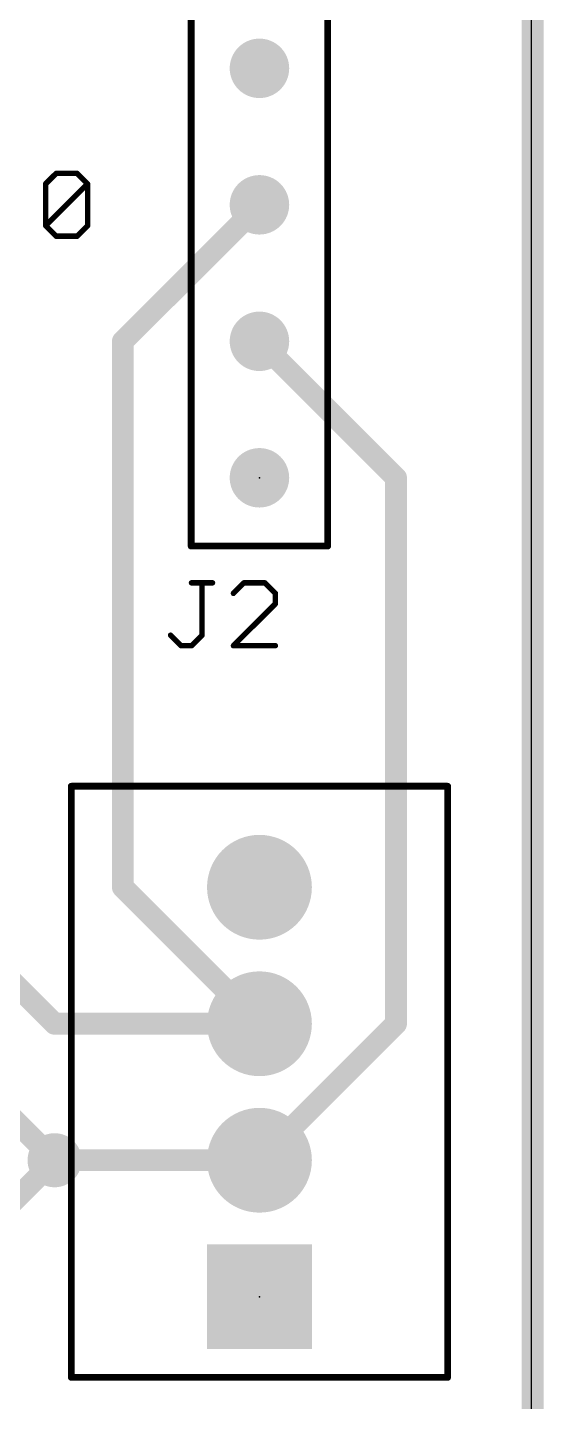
# Model space of a CAD drawing. Extents: x -0.01 to 2.71, y -0.01 to 2.3.
# Drawn here: x 2.33 to 2.708, y 0.523 to 1.53 of the extents above; entities that cross this region are included whole.
import ezdxf

# ---------------------------------------------------------------- set-up
doc = ezdxf.new("R2010")
doc.units = 0
for name, color, linetype in [('1', 22, 'CONTINUOUS'), ('16', 175, 'CONTINUOUS'), ('17', 82, 'CONTINUOUS'), ('18', 82, 'CONTINUOUS'), ('20', 7, 'CONTINUOUS'), ('21', 253, 'CONTINUOUS'), ('23', 7, 'CONTINUOUS'), ('25', 253, 'CONTINUOUS')]:
    doc.layers.add(name, color=color, linetype=linetype)

# ---------------------------------------------------------------- blocks, each defined once
blk = doc.blocks.new('ROUNDP')
at = {"const_width": 0.5}
blk.add_lwpolyline([(0, -0.25, 1), (0, 0.25, 1), (0, -0.25)], format="xyb", dxfattribs=at)
blk = doc.blocks.new('SQUAREP')
blk.add_solid([(-0.5, -0.5), (0.5, -0.5), (-0.5, 0.5), (0.5, 0.5)])
blk = doc.blocks.new('ROUNDV')
at = {"const_width": 0.5}
blk.add_lwpolyline([(0, -0.25, 1), (0, 0.25, 1), (0, -0.25)], format="xyb", dxfattribs=at)

msp = doc.modelspace()

# ---------------------------------------------------------------- linework, layer by layer
at = {"layer": '1', "const_width": 0.016}
for points in [[(2.7, 0.5), (2.7, 2.25)], [(2.5, 1.4), (2.4, 1.3)], [(2.4, 1.3), (2.4, 0.9)], [(2.5, 1.3), (2.6, 1.2)], [(2.6, 1.2), (2.6, 0.8)], [(2.4, 0.9), (2.5, 0.8)], [(2.35, 0.8), (2.3, 0.85)], [(2.35, 0.7), (2.25, 0.8)], [(2.5, 0.8), (2.35, 0.8)], [(2.6, 0.8), (2.5, 0.7)], [(2.5, 0.7), (2.35, 0.7)]]:
    msp.add_lwpolyline(points, dxfattribs=at)
at = {"layer": '1', "const_width": 0.008}
for points in [[(2.502828, 1.397172, 1), (2.497172, 1.402828)], [(2.404, 1.3, 1), (2.396, 1.3)], [(2.397172, 1.302828, 1), (2.402828, 1.297172)], [(2.502828, 1.302828, 1), (2.497172, 1.297172)], [(2.604, 1.2, 1), (2.596, 1.2)], [(2.597172, 1.197172, 1), (2.602828, 1.202828)], [(2.402828, 0.902828, 1), (2.397172, 0.897172)], [(2.396, 0.9, 1), (2.404, 0.9)], [(2.35, 0.804, 1), (2.35, 0.796)], [(2.347172, 0.797172, 1), (2.352828, 0.802828)], [(2.497172, 0.797172, 1), (2.502828, 0.802828)], [(2.5, 0.796, 1), (2.5, 0.804)], [(2.602828, 0.797172, 1), (2.597172, 0.802828)], [(2.596, 0.8, 1), (2.604, 0.8)], [(2.35, 0.704, 1), (2.35, 0.696)], [(2.347172, 0.697172, 1), (2.352828, 0.702828)], [(2.497172, 0.702828, 1), (2.502828, 0.697172)], [(2.5, 0.696, 1), (2.5, 0.704)]]:
    msp.add_lwpolyline(points, format="xyb", dxfattribs=at)
at = {"layer": '16', "const_width": 0.016}
for points in [[(2.7, 2.25), (2.7, 0)], [(2.25, 0.6), (2.35, 0.7)]]:
    msp.add_lwpolyline(points, dxfattribs=at)
at = {"layer": '16', "const_width": 0.008}
msp.add_lwpolyline([(2.352828, 0.697172, 1), (2.347172, 0.702828)], format="xyb", dxfattribs=at)
at = {"layer": '20'}
msp.add_line((2.699213, 0), (2.699213, 2.299508), dxfattribs=at)
at = {"layer": '21', "const_width": 0.005}
for points in [[(2.45, 1.15), (2.45, 1.55)], [(2.55, 1.55), (2.55, 1.15)], [(2.55, 1.15), (2.45, 1.15)], [(2.362205, 0.540945), (2.362205, 0.974016)], [(2.362205, 0.974016), (2.637795, 0.974016)], [(2.637795, 0.974016), (2.637795, 0.540945)], [(2.637795, 0.540945), (2.362205, 0.540945)]]:
    msp.add_lwpolyline(points, dxfattribs=at)
at = {"layer": '21', "const_width": 0.0025}
for points in [[(2.45, 1.15125, 1), (2.45, 1.14875)], [(2.44875, 1.15, 1), (2.45125, 1.15)], [(2.54875, 1.15, 1), (2.55125, 1.15)], [(2.55, 1.14875, 1), (2.55, 1.15125)], [(2.363455, 0.974016, 1), (2.360955, 0.974016)], [(2.362205, 0.975266, 1), (2.362205, 0.972766)], [(2.639045, 0.974016, 1), (2.636545, 0.974016)], [(2.637795, 0.972766, 1), (2.637795, 0.975266)], [(2.362205, 0.542195, 1), (2.362205, 0.539695)], [(2.360955, 0.540945, 1), (2.363455, 0.540945)], [(2.636545, 0.540945, 1), (2.639045, 0.540945)], [(2.637795, 0.539695, 1), (2.637795, 0.542195)]]:
    msp.add_lwpolyline(points, format="xyb", dxfattribs=at)
at = {"layer": '23'}
for p in [(2.5, 1.2), (2.5, 0.6)]:
    msp.add_point(p, dxfattribs=at)
at = {"layer": '25', "const_width": 0.004}
for points in [[(2.343461, 1.415366), (2.351134, 1.423039)], [(2.351134, 1.423039), (2.36648, 1.423039)], [(2.36648, 1.423039), (2.374153, 1.415366)], [(2.343461, 1.384673), (2.343461, 1.415366)], [(2.343461, 1.384673), (2.374153, 1.415366)], [(2.374153, 1.415366), (2.374153, 1.384673)], [(2.351134, 1.377), (2.343461, 1.384673)], [(2.374153, 1.384673), (2.36648, 1.377)], [(2.36648, 1.377), (2.351134, 1.377)], [(2.450268, 1.123039), (2.465614, 1.123039)], [(2.457941, 1.084673), (2.457941, 1.123039)], [(2.488634, 1.123039), (2.480961, 1.115366)], [(2.50398, 1.123039), (2.488634, 1.123039)], [(2.511653, 1.115366), (2.50398, 1.123039)], [(2.480961, 1.077), (2.511653, 1.107693)], [(2.511653, 1.107693), (2.511653, 1.115366)], [(2.434921, 1.084673), (2.442594, 1.077)], [(2.442594, 1.077), (2.450268, 1.077)], [(2.450268, 1.077), (2.457941, 1.084673)], [(2.511653, 1.077), (2.480961, 1.077)]]:
    msp.add_lwpolyline(points, dxfattribs=at)
at = {"layer": '25', "const_width": 0.002}
for points in [[(2.351134, 1.424039, 1), (2.351134, 1.422039)], [(2.351841, 1.422332, 1), (2.350426, 1.423746)], [(2.367187, 1.423746, 1), (2.365773, 1.422332)], [(2.36648, 1.422039, 1), (2.36648, 1.424039)], [(2.342753, 1.416073, 1), (2.344168, 1.414659)], [(2.344461, 1.415366, 1), (2.342461, 1.415366)], [(2.375153, 1.415366, 1), (2.373153, 1.415366)], [(2.37486, 1.414659, 1), (2.373446, 1.416073)], [(2.373446, 1.414659, 1), (2.37486, 1.416073)], [(2.344168, 1.38538, 1), (2.342753, 1.383966)], [(2.342753, 1.38538, 1), (2.344168, 1.383966)], [(2.342461, 1.384673, 1), (2.344461, 1.384673)], [(2.373153, 1.384673, 1), (2.375153, 1.384673)], [(2.37486, 1.383966, 1), (2.373446, 1.38538)], [(2.351134, 1.378, 1), (2.351134, 1.376)], [(2.350427, 1.376293, 1), (2.351841, 1.377707)], [(2.365773, 1.377707, 1), (2.367187, 1.376293)], [(2.36648, 1.376, 1), (2.36648, 1.378)], [(2.450268, 1.124039, 1), (2.450268, 1.122039)], [(2.458941, 1.123039, 1), (2.456941, 1.123039)], [(2.465614, 1.122039, 1), (2.465614, 1.124039)], [(2.488634, 1.124039, 1), (2.488634, 1.122039)], [(2.489341, 1.122332, 1), (2.487927, 1.123746)], [(2.504687, 1.123746, 1), (2.503273, 1.122332)], [(2.50398, 1.122039, 1), (2.50398, 1.124039)], [(2.480254, 1.116073, 1), (2.481668, 1.114659)], [(2.512653, 1.115366, 1), (2.510653, 1.115366)], [(2.510653, 1.107693, 1), (2.512653, 1.107693)], [(2.510946, 1.114659, 1), (2.512361, 1.116073)], [(2.512361, 1.106986, 1), (2.510946, 1.1084)], [(2.435628, 1.08538, 1), (2.434214, 1.083966)], [(2.442594, 1.078, 1), (2.442594, 1.076)], [(2.441887, 1.076293, 1), (2.443302, 1.077707)], [(2.449561, 1.077707, 1), (2.450975, 1.076293)], [(2.450268, 1.076, 1), (2.450268, 1.078)], [(2.456941, 1.084673, 1), (2.458941, 1.084673)], [(2.458648, 1.083966, 1), (2.457234, 1.08538)], [(2.480961, 1.078, 1), (2.480961, 1.076)], [(2.480254, 1.077707, 1), (2.481668, 1.076293)], [(2.511653, 1.076, 1), (2.511653, 1.078)]]:
    msp.add_lwpolyline(points, format="xyb", dxfattribs=at)

# ---------------------------------------------------------------- block references
at = {"layer": '17', "rotation": 180}
for name, p, xscale, yscale in [('ROUNDP', (2.5, 1.5), 0.043559, 0.043559), ('ROUNDP', (2.5, 1.5), 0.043559, 0.043559), ('ROUNDP', (2.5, 1.4), 0.043559, 0.043559), ('ROUNDP', (2.5, 1.4), 0.043559, 0.043559), ('ROUNDP', (2.5, 1.3), 0.043559, 0.043559), ('ROUNDP', (2.5, 1.3), 0.043559, 0.043559), ('ROUNDP', (2.5, 1.2), 0.043559, 0.043559), ('ROUNDP', (2.5, 1.2), 0.043559, 0.043559), ('ROUNDP', (2.5, 0.9), 0.076772, 0.076772), ('ROUNDP', (2.5, 0.9), 0.076772, 0.076772), ('ROUNDP', (2.5, 0.8), 0.076772, 0.076772), ('ROUNDP', (2.5, 0.8), 0.076772, 0.076772), ('ROUNDP', (2.5, 0.7), 0.076772, 0.076772), ('ROUNDP', (2.5, 0.7), 0.076772, 0.076772), ('SQUAREP', (2.5, 0.6), 0.076772, 0.076772), ('SQUAREP', (2.5, 0.6), 0.076772, 0.076772)]:
    msp.add_blockref(name, p, dxfattribs=dict(at, xscale=xscale, yscale=yscale))
at = {"layer": '18', "xscale": 0.039622, "yscale": 0.039622}
msp.add_blockref('ROUNDV', (2.35, 0.7), dxfattribs=at)
msp.add_blockref('ROUNDV', (2.35, 0.7), dxfattribs=at)

doc.saveas('drawing.dxf')
